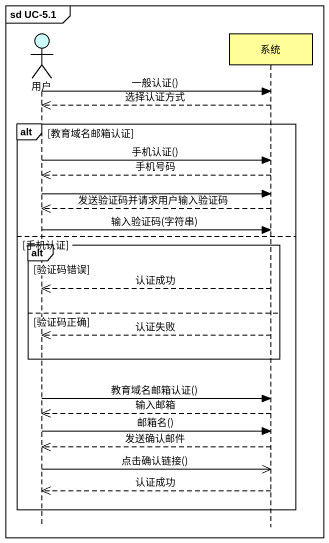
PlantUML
@startuml
mainframe sd UC-5.1
hide footbox
actor 用户 #CCFFFF
participant 系统 #FFFE99

用户 -> 系统 : 一般认证()
系统 -->> 用户 : 选择认证方式
alt 教育域名邮箱认证
  用户 -> 系统 : 手机认证()
  系统 -->> 用户 : 手机号码
  用户 -> 系统
  系统 -->> 用户 : 发送验证码并请求用户输入验证码
  用户 -> 系统 : 输入验证码(字符串)
else 手机认证
  alt 验证码错误
    系统 -->> 用户 : 认证成功
  else 验证码正确
    系统 -->> 用户 : 认证失败
  end
  用户 -> 系统 : 教育域名邮箱认证()
  系统 -->> 用户 : 输入邮箱
  用户 -> 系统 : 邮箱名()
  系统 -->> 用户 : 发送确认邮件
  用户 ->> 系统 : 点击确认链接()
  系统 -->> 用户 : 认证成功
end
@enduml
